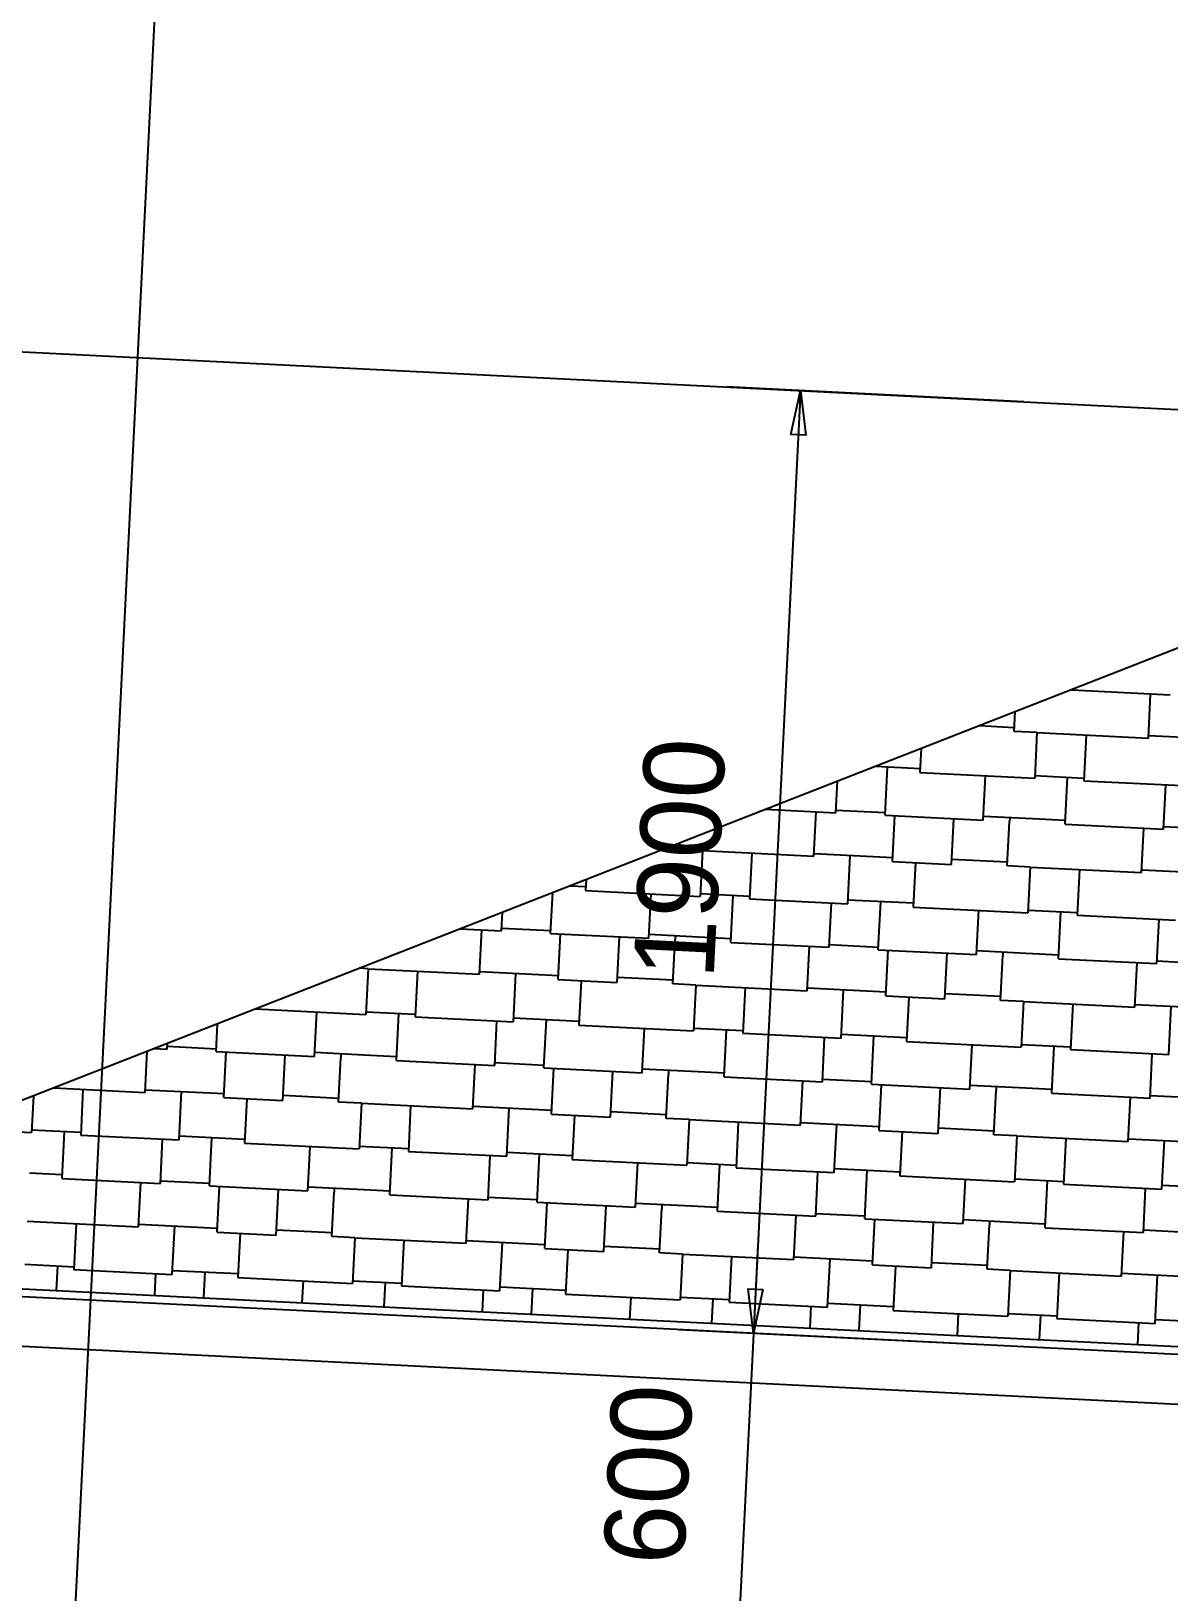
# Model space of a CAD drawing. Extents: x 549999 to 550212, y 1838161 to 1838467.
# Drawn here: x 550081.206 to 550083.496, y 1838319.638 to 1838322.779 of the extents above; entities that cross this region are included whole.
import ezdxf

# ---------------------------------------------------------------- set-up
doc = ezdxf.new("R2010")
doc.units = 0
for name, color, linetype in [('Level 18', 7, 'Continuous'), ('Level 20', 7, 'Continuous'), ('Level 37', 7, 'Continuous'), ('Level 42', 7, 'Continuous'), ('Level 8', 7, 'Continuous')]:
    doc.layers.add(name, color=color, linetype=linetype)

msp = doc.modelspace()

# ---------------------------------------------------------------- linework, layer by layer
at = {"layer": 'Level 18'}
for p, q in [((550080.961, 1838312.9194), (550081.6078, 1838325.8565)), ((550072.6813, 1838322.5597), (550101.5284, 1838321.1175))]:
    msp.add_line(p, q, dxfattribs=at)
at = {"layer": 'Level 20'}
for p, q in [((550083.2043, 1838322.0336), (550082.6051, 1838322.0636)), ((550082.7549, 1838322.0561), (550082.6601, 1838320.1585)), ((550082.669, 1838320.3368), (550082.6601, 1838320.1585)), ((550083.1095, 1838320.136), (550082.5103, 1838320.1659)), ((550083.1095, 1838320.136), (550082.5103, 1838320.1659)), ((550082.6601, 1838320.1585), (550082.6301, 1838319.5592))]:
    msp.add_line(p, q, dxfattribs=at)
for points in [[(550082.7356, 1838321.9676), (550082.7549, 1838322.0561), (550082.7654, 1838321.9662)], [(550082.6794, 1838320.2469), (550082.6601, 1838320.1585), (550082.6497, 1838320.2484)], [(550082.6794, 1838320.2469), (550082.6601, 1838320.1585), (550082.6497, 1838320.2484)]]:
    msp.add_lwpolyline(points, close=True, dxfattribs=at)
at = {"layer": 'Level 37'}
for p, q in [((550084.5664, 1838321.9495), (550080.3283, 1838320.2915)), ((550080.3283, 1838320.2915), (550090.9151, 1838319.7622)), ((550090.9142, 1838319.7458), (550080.3275, 1838320.2751))]:
    msp.add_line(p, q, dxfattribs=at)
at = {"layer": 'Level 42'}
for p, q in [((550083.3014, 1838321.4539), (550083.3015, 1838321.4546)), ((550083.3014, 1838321.4539), (550083.4993, 1838321.444)), ((550083.4553, 1838321.3567), (550083.4597, 1838321.446)), ((550083.1848, 1838321.3702), (550083.1868, 1838321.4098)), ((550083.1153, 1838321.3818), (550083.1852, 1838321.3783)), ((550083.231, 1838321.3679), (550083.1848, 1838321.3702)), ((550083.231, 1838321.3679), (550083.2264, 1838321.2758)), ((550083.231, 1838321.3679), (550083.4553, 1838321.3567)), ((550083.3299, 1838321.3629), (550083.3253, 1838321.2709)), ((550083.4555, 1838321.3621), (550083.6138, 1838321.3542)), ((550082.998, 1838321.3359), (550082.9955, 1838321.2874)), ((550082.9062, 1838321.3), (550082.9959, 1838321.2955)), ((550082.9251, 1838321.2014), (550082.93, 1838321.2988)), ((550082.8262, 1838321.2063), (550082.8294, 1838321.2699)), ((550082.9955, 1838321.2874), (550083.2264, 1838321.2758)), ((550083.123, 1838321.1915), (550083.1275, 1838321.2808)), ((550083.2267, 1838321.2813), (550083.3256, 1838321.2763)), ((550083.2879, 1838321.1832), (550083.2926, 1838321.278)), ((550083.3253, 1838321.2709), (550083.5232, 1838321.261)), ((550083.4858, 1838321.1733), (550083.4902, 1838321.2626)), ((550082.6848, 1838321.2134), (550082.8262, 1838321.2063)), ((550082.7821, 1838321.119), (550082.7866, 1838321.2083)), ((550082.8265, 1838321.2117), (550082.9254, 1838321.2068)), ((550082.9251, 1838321.2014), (550083.123, 1838321.1915)), ((550082.9403, 1838321.1083), (550082.9449, 1838321.2004)), ((550083.1234, 1838321.1996), (550083.2223, 1838321.1946)), ((550083.059, 1838321.1024), (550083.0636, 1838321.1944)), ((550083.1713, 1838321.0995), (550083.1758, 1838321.1888)), ((550083.1762, 1838321.1969), (550083.1758, 1838321.1888)), ((550083.2223, 1838321.1946), (550083.2883, 1838321.1913)), ((550083.2879, 1838321.1832), (550083.4858, 1838321.1733)), ((550083.4417, 1838321.086), (550083.4462, 1838321.1753)), ((550083.486, 1838321.1787), (550083.585, 1838321.1738)), ((550082.5003, 1838321.1412), (550082.5121, 1838321.1406)), ((550082.5117, 1838321.1325), (550082.5124, 1838321.1459)), ((550082.5579, 1838321.1302), (550082.5117, 1838321.1325)), ((550082.5579, 1838321.1302), (550082.5533, 1838321.0381)), ((550082.5579, 1838321.1302), (550082.7821, 1838321.119)), ((550082.6568, 1838321.1252), (550082.6522, 1838321.0332)), ((550082.7824, 1838321.1244), (550082.9407, 1838321.1165)), ((550082.8501, 1838321.0233), (550082.855, 1838321.1207)), ((550082.9403, 1838321.1083), (550083.059, 1838321.1024)), ((550082.9865, 1838321.106), (550082.982, 1838321.0167)), ((550083.0596, 1838321.1132), (550083.1717, 1838321.1076)), ((550083.2175, 1838321.0972), (550083.1713, 1838321.0995)), ((550083.2175, 1838321.0972), (550083.2129, 1838321.0052)), ((550083.2175, 1838321.0972), (550083.4417, 1838321.086)), ((550083.3164, 1838321.0923), (550083.3118, 1838321.0002)), ((550083.442, 1838321.0914), (550083.6003, 1838321.0835)), ((550082.252, 1838320.9637), (550082.2561, 1838321.0457)), ((550082.2912, 1838321.0594), (550082.3228, 1838321.0578)), ((550082.3236, 1838321.0721), (550082.3224, 1838321.0497)), ((550082.3224, 1838321.0497), (550082.5533, 1838321.0381)), ((550082.4499, 1838320.9538), (550082.4543, 1838321.0431)), ((550082.5536, 1838321.0436), (550082.6525, 1838321.0386)), ((550082.6148, 1838320.9455), (550082.6195, 1838321.0403)), ((550082.6522, 1838321.0332), (550082.8501, 1838321.0233)), ((550082.8127, 1838320.9356), (550082.8171, 1838321.025)), ((550082.8505, 1838321.0314), (550082.9824, 1838321.0248)), ((550082.9116, 1838320.9307), (550082.9165, 1838321.0281)), ((550082.982, 1838321.0167), (550083.2129, 1838321.0052)), ((550083.1095, 1838320.9208), (550083.1139, 1838321.0101)), ((550083.2131, 1838321.0106), (550083.3121, 1838321.0056)), ((550082.1531, 1838320.9686), (550082.1549, 1838321.0061)), ((550083.2744, 1838320.9126), (550083.2791, 1838321.0073)), ((550083.3118, 1838321.0002), (550083.5097, 1838320.9903)), ((550083.4722, 1838320.9027), (550083.4767, 1838320.992)), ((550082.0698, 1838320.9728), (550082.1531, 1838320.9686)), ((550082.109, 1838320.8813), (550082.1135, 1838320.9706)), ((550082.1533, 1838320.974), (550082.2523, 1838320.9691)), ((550082.252, 1838320.9637), (550082.4499, 1838320.9538)), ((550082.2672, 1838320.8706), (550082.2718, 1838320.9627)), ((550082.3859, 1838320.8647), (550082.3905, 1838320.9567)), ((550082.4503, 1838320.9619), (550082.5492, 1838320.9569)), ((550082.4982, 1838320.8618), (550082.5026, 1838320.9511)), ((550082.5031, 1838320.9593), (550082.5026, 1838320.9511)), ((550082.5492, 1838320.9569), (550082.6152, 1838320.9536)), ((550082.6148, 1838320.9455), (550082.8127, 1838320.9356)), ((550082.7686, 1838320.8483), (550082.7731, 1838320.9376)), ((550082.8129, 1838320.941), (550082.9119, 1838320.9361)), ((550082.9116, 1838320.9307), (550083.1095, 1838320.9208)), ((550082.9268, 1838320.8377), (550082.9314, 1838320.9297)), ((550083.0455, 1838320.8317), (550083.0501, 1838320.9238)), ((550083.1099, 1838320.9289), (550083.2088, 1838320.924)), ((550083.1578, 1838320.8288), (550083.1622, 1838320.9182)), ((550083.1626, 1838320.9263), (550083.1622, 1838320.9182)), ((550083.2088, 1838320.924), (550083.2748, 1838320.9207)), ((550081.8848, 1838320.8925), (550081.8668, 1838320.8934)), ((550081.8848, 1838320.8925), (550081.8802, 1838320.8005)), ((550081.8848, 1838320.8925), (550082.109, 1838320.8813)), ((550081.9837, 1838320.8875), (550081.9791, 1838320.7955)), ((550082.1093, 1838320.8867), (550082.2676, 1838320.8788)), ((550083.2744, 1838320.9126), (550083.4722, 1838320.9027)), ((550083.4282, 1838320.8153), (550083.4327, 1838320.9046)), ((550083.4725, 1838320.9081), (550083.5714, 1838320.9031)), ((550082.177, 1838320.7856), (550082.1819, 1838320.8831)), ((550082.2672, 1838320.8706), (550082.3859, 1838320.8647)), ((550082.3134, 1838320.8683), (550082.3089, 1838320.779)), ((550082.3865, 1838320.8755), (550082.4986, 1838320.8699)), ((550082.5444, 1838320.8595), (550082.4982, 1838320.8618)), ((550082.5444, 1838320.8595), (550082.5398, 1838320.7675)), ((550082.5444, 1838320.8595), (550082.7686, 1838320.8483)), ((550082.6433, 1838320.8546), (550082.6387, 1838320.7625)), ((550082.7689, 1838320.8537), (550082.9272, 1838320.8458)), ((550082.8366, 1838320.7526), (550082.8414, 1838320.8501)), ((550082.9268, 1838320.8377), (550083.0455, 1838320.8317)), ((550082.9729, 1838320.8354), (550082.9685, 1838320.746)), ((550083.046, 1838320.8426), (550083.1582, 1838320.837)), ((550083.2039, 1838320.8265), (550083.1578, 1838320.8288)), ((550083.2039, 1838320.8265), (550083.1993, 1838320.7345)), ((550083.2039, 1838320.8265), (550083.4282, 1838320.8153)), ((550083.3029, 1838320.8216), (550083.2983, 1838320.7296)), ((550081.6577, 1838320.8116), (550081.8802, 1838320.8005)), ((550081.7768, 1838320.7161), (550081.7812, 1838320.8054)), ((550081.8804, 1838320.8059), (550081.9794, 1838320.8009)), ((550081.9417, 1838320.7078), (550081.9464, 1838320.8026)), ((550081.9791, 1838320.7955), (550082.177, 1838320.7856)), ((550082.1774, 1838320.7937), (550082.3093, 1838320.7871)), ((550082.2385, 1838320.693), (550082.2434, 1838320.7904)), ((550083.4285, 1838320.8207), (550083.5868, 1838320.8128)), ((550083.4961, 1838320.7197), (550083.501, 1838320.8171)), ((550081.5789, 1838320.726), (550081.5817, 1838320.7818)), ((550082.1395, 1838320.6979), (550082.144, 1838320.7873)), ((550082.3089, 1838320.779), (550082.5398, 1838320.7675)), ((550082.4364, 1838320.6831), (550082.4408, 1838320.7724)), ((550082.54, 1838320.7729), (550082.639, 1838320.7679)), ((550082.6012, 1838320.6749), (550082.606, 1838320.7696)), ((550082.6387, 1838320.7625), (550082.8366, 1838320.7526)), ((550082.837, 1838320.7608), (550082.9689, 1838320.7542)), ((550081.4548, 1838320.7322), (550081.48, 1838320.7309)), ((550081.48, 1838320.7309), (550081.4805, 1838320.7423)), ((550081.4802, 1838320.7363), (550081.5792, 1838320.7314)), ((550082.7991, 1838320.665), (550082.8036, 1838320.7543)), ((550082.8981, 1838320.66), (550082.9029, 1838320.7575)), ((550082.9685, 1838320.746), (550083.1993, 1838320.7345)), ((550083.0959, 1838320.6501), (550083.1004, 1838320.7395)), ((550083.1996, 1838320.7399), (550083.2985, 1838320.735)), ((550083.2608, 1838320.6419), (550083.2656, 1838320.7366)), ((550083.2983, 1838320.7296), (550083.4961, 1838320.7197)), ((550081.4359, 1838320.6436), (550081.4401, 1838320.7264)), ((550081.5789, 1838320.726), (550081.7768, 1838320.7161)), ((550081.5941, 1838320.633), (550081.5987, 1838320.725)), ((550081.7128, 1838320.627), (550081.7174, 1838320.719)), ((550081.7772, 1838320.7242), (550081.8761, 1838320.7193)), ((550081.8251, 1838320.6241), (550081.8295, 1838320.7134)), ((550081.8299, 1838320.7216), (550081.8295, 1838320.7134)), ((550081.8761, 1838320.7193), (550081.9421, 1838320.716)), ((550081.9417, 1838320.7078), (550082.1395, 1838320.6979)), ((550082.0955, 1838320.6106), (550082.1, 1838320.6999)), ((550082.1398, 1838320.7034), (550082.2387, 1838320.6984)), ((550083.4587, 1838320.632), (550083.4632, 1838320.7213)), ((550082.2385, 1838320.693), (550082.4364, 1838320.6831)), ((550082.2537, 1838320.6), (550082.2583, 1838320.692)), ((550082.3724, 1838320.594), (550082.377, 1838320.6861)), ((550082.4368, 1838320.6912), (550082.5357, 1838320.6863)), ((550082.4847, 1838320.5911), (550082.4891, 1838320.6805)), ((550082.4895, 1838320.6886), (550082.4891, 1838320.6805)), ((550082.5357, 1838320.6863), (550082.6017, 1838320.683)), ((550082.6012, 1838320.6749), (550082.7991, 1838320.665)), ((550082.7551, 1838320.5776), (550082.7595, 1838320.6669)), ((550082.7994, 1838320.6704), (550082.8983, 1838320.6654)), ((550081.2108, 1838320.6367), (550081.2071, 1838320.5628)), ((550081.2518, 1838320.6528), (550081.4359, 1838320.6436)), ((550081.3106, 1838320.6498), (550081.306, 1838320.5578)), ((550081.4362, 1838320.649), (550081.5945, 1838320.6411)), ((550081.5039, 1838320.5479), (550081.5088, 1838320.6454)), ((550081.5941, 1838320.633), (550081.7128, 1838320.627)), ((550081.7134, 1838320.6378), (550081.8255, 1838320.6322)), ((550082.8981, 1838320.66), (550083.0959, 1838320.6501)), ((550082.9132, 1838320.567), (550082.9178, 1838320.659)), ((550083.032, 1838320.5611), (550083.0366, 1838320.6531)), ((550083.0963, 1838320.6583), (550083.1953, 1838320.6533)), ((550083.1442, 1838320.5582), (550083.1487, 1838320.6475)), ((550083.1491, 1838320.6556), (550083.1487, 1838320.6475)), ((550083.1953, 1838320.6533), (550083.2612, 1838320.65)), ((550083.2608, 1838320.6419), (550083.4587, 1838320.632)), ((550083.4147, 1838320.5447), (550083.4191, 1838320.634)), ((550083.459, 1838320.6374), (550083.5579, 1838320.6325)), ((550081.6403, 1838320.6306), (550081.6358, 1838320.5413)), ((550081.8712, 1838320.6218), (550081.8251, 1838320.6241)), ((550081.8712, 1838320.6218), (550081.8666, 1838320.5298)), ((550081.8712, 1838320.6218), (550082.0955, 1838320.6106)), ((550081.9702, 1838320.6169), (550081.9656, 1838320.5248)), ((550082.0958, 1838320.616), (550082.2541, 1838320.6081)), ((550082.1635, 1838320.5149), (550082.1683, 1838320.6124)), ((550082.3729, 1838320.6049), (550082.4851, 1838320.5993)), ((550081.0427, 1838320.571), (550081.2071, 1838320.5628)), ((550082.2537, 1838320.6), (550082.3724, 1838320.594)), ((550082.2998, 1838320.5977), (550082.2954, 1838320.5084)), ((550082.5308, 1838320.5888), (550082.4847, 1838320.5911)), ((550082.5308, 1838320.5888), (550082.5262, 1838320.4968)), ((550082.5308, 1838320.5888), (550082.7551, 1838320.5776)), ((550082.6298, 1838320.5839), (550082.6252, 1838320.4919)), ((550082.7553, 1838320.583), (550082.9136, 1838320.5751)), ((550082.823, 1838320.482), (550082.8279, 1838320.5794)), ((550083.0325, 1838320.5719), (550083.1446, 1838320.5663)), ((550081.2073, 1838320.5682), (550081.3063, 1838320.5632)), ((550081.2686, 1838320.4701), (550081.2733, 1838320.5649)), ((550081.306, 1838320.5578), (550081.5039, 1838320.5479)), ((550081.4664, 1838320.4603), (550081.4709, 1838320.5496)), ((550081.5043, 1838320.556), (550081.6362, 1838320.5494)), ((550081.5654, 1838320.4553), (550081.5702, 1838320.5527)), ((550081.6358, 1838320.5413), (550081.8666, 1838320.5298)), ((550082.9132, 1838320.567), (550083.032, 1838320.5611)), ((550082.9594, 1838320.5647), (550082.9549, 1838320.4754)), ((550083.1904, 1838320.5559), (550083.1442, 1838320.5582)), ((550083.1904, 1838320.5559), (550083.1858, 1838320.4638)), ((550083.1904, 1838320.5559), (550083.4147, 1838320.5447)), ((550083.2893, 1838320.5509), (550083.2847, 1838320.4589)), ((550083.4149, 1838320.5501), (550083.5732, 1838320.5422)), ((550083.4826, 1838320.449), (550083.4875, 1838320.5464)), ((550081.7632, 1838320.4454), (550081.7677, 1838320.5347)), ((550081.8669, 1838320.5352), (550081.9659, 1838320.5303)), ((550081.9281, 1838320.4372), (550081.9329, 1838320.5319)), ((550081.9656, 1838320.5248), (550082.1635, 1838320.5149)), ((550082.126, 1838320.4273), (550082.1305, 1838320.5166)), ((550082.1639, 1838320.5231), (550082.2958, 1838320.5165)), ((550082.2249, 1838320.4223), (550082.2298, 1838320.5198)), ((550082.2954, 1838320.5084), (550082.5262, 1838320.4968)), ((550081.203, 1838320.4816), (550081.269, 1838320.4783)), ((550082.4228, 1838320.4124), (550082.4273, 1838320.5018)), ((550082.5265, 1838320.5022), (550082.6254, 1838320.4973)), ((550082.5877, 1838320.4042), (550082.5925, 1838320.4989)), ((550082.6252, 1838320.4919), (550082.823, 1838320.482)), ((550082.7856, 1838320.3943), (550082.7901, 1838320.4836)), ((550082.8234, 1838320.4901), (550082.9554, 1838320.4835)), ((550082.8845, 1838320.3894), (550082.8894, 1838320.4868)), ((550081.2686, 1838320.4701), (550081.4664, 1838320.4603)), ((550081.4224, 1838320.3729), (550081.4269, 1838320.4622)), ((550081.4667, 1838320.4657), (550081.5656, 1838320.4607)), ((550081.5654, 1838320.4553), (550081.7632, 1838320.4454)), ((550081.5806, 1838320.3623), (550081.5852, 1838320.4543)), ((550081.6993, 1838320.3564), (550081.7039, 1838320.4484)), ((550081.7637, 1838320.4535), (550081.8626, 1838320.4486)), ((550081.8164, 1838320.4509), (550081.816, 1838320.4428)), ((550081.8626, 1838320.4486), (550081.9285, 1838320.4453)), ((550082.9549, 1838320.4754), (550083.1858, 1838320.4638)), ((550083.0824, 1838320.3795), (550083.0869, 1838320.4688)), ((550083.1861, 1838320.4693), (550083.285, 1838320.4643)), ((550083.2473, 1838320.3712), (550083.252, 1838320.466)), ((550083.2847, 1838320.4589), (550083.4826, 1838320.449)), ((550083.4452, 1838320.3613), (550083.4496, 1838320.4506)), ((550083.483, 1838320.4571), (550083.6149, 1838320.4505)), ((550081.8115, 1838320.3535), (550081.816, 1838320.4428)), ((550081.9281, 1838320.4372), (550082.126, 1838320.4273)), ((550082.082, 1838320.3399), (550082.0864, 1838320.4293)), ((550082.1263, 1838320.4327), (550082.2252, 1838320.4277)), ((550082.2249, 1838320.4223), (550082.4228, 1838320.4124)), ((550082.2401, 1838320.3293), (550082.2447, 1838320.4213)), ((550082.3589, 1838320.3234), (550082.3635, 1838320.4154)), ((550082.4232, 1838320.4206), (550082.5222, 1838320.4156)), ((550082.476, 1838320.4179), (550082.4756, 1838320.4098)), ((550082.5222, 1838320.4156), (550082.5881, 1838320.4123)), ((550081.1981, 1838320.3841), (550081.4224, 1838320.3729)), ((550082.4711, 1838320.3205), (550082.4756, 1838320.4098)), ((550082.5877, 1838320.4042), (550082.7856, 1838320.3943)), ((550082.7415, 1838320.307), (550082.746, 1838320.3963)), ((550082.7859, 1838320.3997), (550082.8848, 1838320.3948)), ((550082.8845, 1838320.3894), (550083.0824, 1838320.3795)), ((550082.8997, 1838320.2963), (550082.9043, 1838320.3884)), ((550083.0184, 1838320.2904), (550083.023, 1838320.3824)), ((550083.0828, 1838320.3876), (550083.1817, 1838320.3826)), ((550083.1356, 1838320.3849), (550083.1352, 1838320.3768)), ((550083.1817, 1838320.3826), (550083.2477, 1838320.3793)), ((550081.2971, 1838320.3792), (550081.2925, 1838320.2871)), ((550081.4227, 1838320.3783), (550081.581, 1838320.3704)), ((550081.4903, 1838320.2773), (550081.4952, 1838320.3747)), ((550081.5806, 1838320.3623), (550081.6993, 1838320.3564)), ((550081.6267, 1838320.36), (550081.6223, 1838320.2707)), ((550081.6998, 1838320.3672), (550081.812, 1838320.3616)), ((550081.8577, 1838320.3511), (550081.8115, 1838320.3535)), ((550081.8577, 1838320.3511), (550081.8531, 1838320.2591)), ((550081.8577, 1838320.3511), (550082.082, 1838320.3399)), ((550083.1307, 1838320.2875), (550083.1352, 1838320.3768)), ((550083.2473, 1838320.3712), (550083.4452, 1838320.3613)), ((550083.4011, 1838320.274), (550083.4056, 1838320.3633)), ((550083.4454, 1838320.3667), (550083.5444, 1838320.3618)), ((550081.9567, 1838320.3462), (550081.9521, 1838320.2542)), ((550082.0822, 1838320.3453), (550082.2405, 1838320.3374)), ((550082.1499, 1838320.2443), (550082.1548, 1838320.3417)), ((550082.2401, 1838320.3293), (550082.3589, 1838320.3234)), ((550082.2863, 1838320.327), (550082.2818, 1838320.2377)), ((550082.3594, 1838320.3342), (550082.4715, 1838320.3286)), ((550082.5173, 1838320.3182), (550082.4711, 1838320.3205)), ((550081.1938, 1838320.2975), (550081.2927, 1838320.2926)), ((550081.2573, 1838320.2451), (550081.2598, 1838320.2942)), ((550081.2925, 1838320.2871), (550081.4903, 1838320.2773)), ((550082.5173, 1838320.3182), (550082.5127, 1838320.2261)), ((550082.5173, 1838320.3182), (550082.7415, 1838320.307)), ((550082.6162, 1838320.3132), (550082.6116, 1838320.2212)), ((550082.7418, 1838320.3124), (550082.9001, 1838320.3045)), ((550082.8095, 1838320.2113), (550082.8144, 1838320.3087)), ((550082.8997, 1838320.2963), (550083.0184, 1838320.2904)), ((550082.9459, 1838320.294), (550082.9414, 1838320.2047)), ((550083.019, 1838320.3012), (550083.1311, 1838320.2956)), ((550083.1769, 1838320.2852), (550083.1307, 1838320.2875)), ((550081.4552, 1838320.2352), (550081.4574, 1838320.2789)), ((550081.4908, 1838320.2854), (550081.6227, 1838320.2788)), ((550081.5541, 1838320.2302), (550081.5567, 1838320.2821)), ((550081.6223, 1838320.2707), (550081.8531, 1838320.2591)), ((550081.752, 1838320.2203), (550081.7542, 1838320.2641)), ((550081.8534, 1838320.2645), (550081.9523, 1838320.2596)), ((550081.9169, 1838320.2121), (550081.9193, 1838320.2612)), ((550083.1769, 1838320.2852), (550083.1723, 1838320.1932)), ((550083.1769, 1838320.2852), (550083.4011, 1838320.274)), ((550083.2758, 1838320.2803), (550083.2712, 1838320.1882)), ((550083.4014, 1838320.2794), (550083.5597, 1838320.2715)), ((550083.4691, 1838320.1783), (550083.4739, 1838320.2758)), ((550081.9521, 1838320.2542), (550082.1499, 1838320.2443)), ((550082.1148, 1838320.2022), (550082.1169, 1838320.2459)), ((550082.1503, 1838320.2524), (550082.2822, 1838320.2458)), ((550082.2137, 1838320.1972), (550082.2163, 1838320.2491)), ((550082.2818, 1838320.2377), (550082.5127, 1838320.2261)), ((550082.4116, 1838320.1873), (550082.4138, 1838320.2311)), ((550082.513, 1838320.2316), (550082.6119, 1838320.2266)), ((550082.5765, 1838320.1791), (550082.5789, 1838320.2283)), ((550082.6116, 1838320.2212), (550082.8095, 1838320.2113)), ((550082.7743, 1838320.1692), (550082.7765, 1838320.213)), ((550082.8099, 1838320.2194), (550082.9418, 1838320.2128)), ((550082.8733, 1838320.1643), (550082.8759, 1838320.2161)), ((550082.9414, 1838320.2047), (550083.1723, 1838320.1932)), ((550083.0711, 1838320.1544), (550083.0733, 1838320.1981)), ((550083.1725, 1838320.1986), (550083.2715, 1838320.1936)), ((550083.236, 1838320.1461), (550083.2385, 1838320.1953)), ((550083.2712, 1838320.1882), (550083.4691, 1838320.1783)), ((550083.4339, 1838320.1362), (550083.4361, 1838320.18)), ((550083.4695, 1838320.1865), (550083.6014, 1838320.1799))]:
    msp.add_line(p, q, dxfattribs=at)
at = {"layer": 'Level 8'}
msp.add_line((550090.9093, 1838319.6459), (550080.3225, 1838320.1752), dxfattribs=at)

# ---------------------------------------------------------------- texts
at = {"layer": 'Level 20'}
for s, p in [('1900', (550082.58, 1838320.87)), ('600', (550082.52, 1838319.69))]:
    msp.add_text(s, height=0.16224, rotation=87.138, dxfattribs=at).set_placement(p)

doc.saveas('drawing.dxf')
